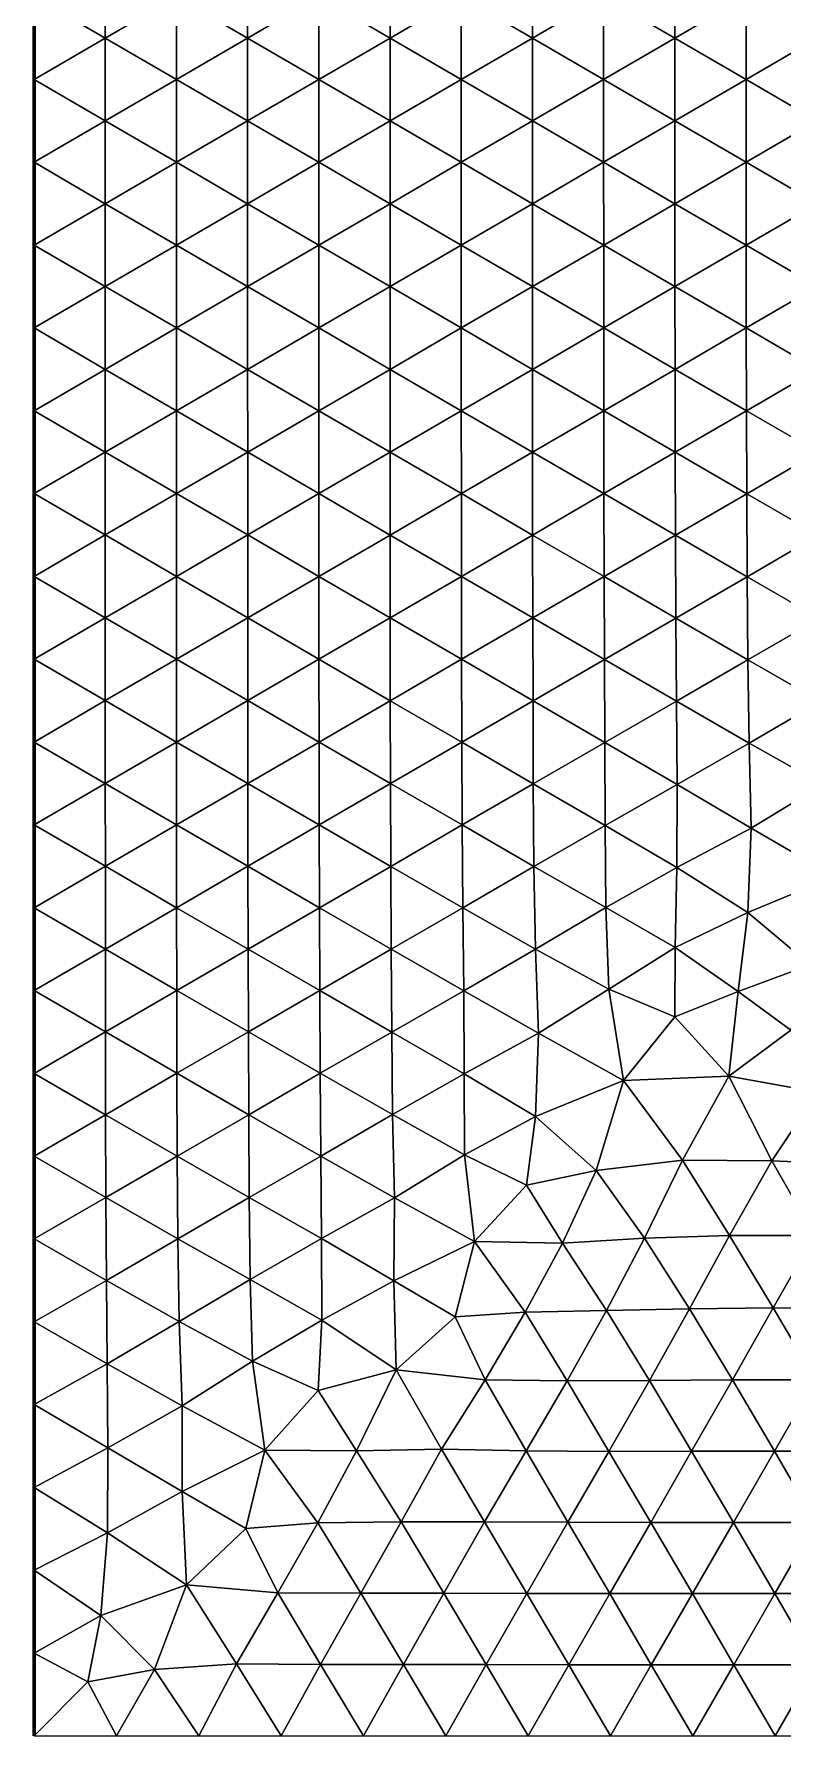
# Model space of a CAD drawing. Extents: x 1.2 to 53.9, y -43.5 to 3.2.
# Drawn here: x 2 to 3.822, y -43.174 to -39.032 of the extents above; entities that cross this region are included whole.
import ezdxf

# ---------------------------------------------------------------- set-up
doc = ezdxf.new("R2010")
doc.units = 0
doc.header["$MEASUREMENT"] = 0
doc.layers.add('layer', color=7, linetype='Continuous')

msp = doc.modelspace()

# ---------------------------------------------------------------- linework, layer by layer
at = {"color": 1, "lineweight": 60}
msp.add_line((2, -43.1743), (2, -23.1743), dxfattribs=at)
at = {"layer": 'layer', "color": 47, "lineweight": 9}
for points in [[(2.1732, -38.8396), (2, -38.9404), (2.1732, -39.0412)], [(2.1732, -38.8396), (2.1732, -39.0412), (2.3464, -38.9404)], [(2.5196, -38.8396), (2.3464, -38.9404), (2.5196, -39.0412)], [(2.5196, -38.8396), (2.5196, -39.0412), (2.6928, -38.9404)], [(2.866, -38.8396), (2.6928, -38.9404), (2.866, -39.0412)], [(2.866, -38.8396), (2.866, -39.0412), (3.0392, -38.9404)], [(3.2124, -38.8396), (3.0392, -38.9404), (3.2125, -39.0412)], [(3.2124, -38.8396), (3.2125, -39.0412), (3.3857, -38.9404)], [(3.5589, -38.8396), (3.3857, -38.9404), (3.5589, -39.0412)], [(3.5589, -38.8396), (3.5589, -39.0412), (3.7321, -38.9404)], [(3.9053, -38.8396), (3.7321, -38.9404), (3.9054, -39.0413)], [(2, -38.9404), (2, -39.142), (2.1732, -39.0412)], [(2.3464, -38.9404), (2.1732, -39.0412), (2.3464, -39.142)], [(2.3464, -38.9404), (2.3464, -39.142), (2.5196, -39.0412)], [(2.6928, -38.9404), (2.5196, -39.0412), (2.6928, -39.142)], [(2.6928, -38.9404), (2.6928, -39.142), (2.866, -39.0412)], [(3.0392, -38.9404), (2.866, -39.0412), (3.0392, -39.142)], [(3.0392, -38.9404), (3.0392, -39.142), (3.2125, -39.0412)], [(3.3857, -38.9404), (3.2125, -39.0412), (3.3857, -39.142)], [(3.3857, -38.9404), (3.3857, -39.142), (3.5589, -39.0412)], [(3.7321, -38.9404), (3.5589, -39.0412), (3.7321, -39.1421)], [(3.7321, -38.9404), (3.7321, -39.1421), (3.9054, -39.0413)], [(2.1732, -39.0412), (2, -39.142), (2.1732, -39.2428)], [(2.1732, -39.0412), (2.1732, -39.2428), (2.3464, -39.142)], [(2.5196, -39.0412), (2.3464, -39.142), (2.5196, -39.2428)], [(2.5196, -39.0412), (2.5196, -39.2428), (2.6928, -39.142)], [(2.866, -39.0412), (2.6928, -39.142), (2.866, -39.2429)], [(2.866, -39.0412), (2.866, -39.2429), (3.0392, -39.142)], [(3.2125, -39.0412), (3.0392, -39.142), (3.2125, -39.2429)], [(3.2125, -39.0412), (3.2125, -39.2429), (3.3857, -39.142)], [(3.5589, -39.0412), (3.3857, -39.142), (3.5589, -39.2429)], [(3.5589, -39.0412), (3.5589, -39.2429), (3.7321, -39.1421)], [(3.9054, -39.0413), (3.7321, -39.1421), (3.9055, -39.2429)], [(2, -39.142), (2, -39.3437), (2.1732, -39.2428)], [(2.3464, -39.142), (2.1732, -39.2428), (2.3464, -39.3437)], [(2.3464, -39.142), (2.3464, -39.3437), (2.5196, -39.2428)], [(2.6928, -39.142), (2.5196, -39.2428), (2.6928, -39.3437)], [(2.6928, -39.142), (2.6928, -39.3437), (2.866, -39.2429)], [(3.0392, -39.142), (2.866, -39.2429), (3.0392, -39.3437)], [(3.0392, -39.142), (3.0392, -39.3437), (3.2125, -39.2429)], [(3.3857, -39.142), (3.2125, -39.2429), (3.3857, -39.3437)], [(3.3857, -39.142), (3.3857, -39.3437), (3.5589, -39.2429)], [(3.7321, -39.1421), (3.5589, -39.2429), (3.7322, -39.3437)], [(3.7321, -39.1421), (3.7322, -39.3437), (3.9055, -39.2429)], [(2.1732, -39.2428), (2, -39.3437), (2.1732, -39.4445)], [(2.1732, -39.2428), (2.1732, -39.4445), (2.3464, -39.3437)], [(2.5196, -39.2428), (2.3464, -39.3437), (2.5196, -39.4445)], [(2.5196, -39.2428), (2.5196, -39.4445), (2.6928, -39.3437)], [(2.866, -39.2429), (2.6928, -39.3437), (2.866, -39.4445)], [(2.866, -39.2429), (2.866, -39.4445), (3.0392, -39.3437)], [(3.2125, -39.2429), (3.0392, -39.3437), (3.2125, -39.4445)], [(3.2125, -39.2429), (3.2125, -39.4445), (3.3857, -39.3437)], [(3.5589, -39.2429), (3.3857, -39.3437), (3.559, -39.4445)], [(3.5589, -39.2429), (3.559, -39.4445), (3.7322, -39.3437)], [(3.9055, -39.2429), (3.7322, -39.3437), (3.9056, -39.4445)], [(2, -39.3437), (2, -39.5453), (2.1732, -39.4445)], [(2.3464, -39.3437), (2.1732, -39.4445), (2.3464, -39.5453)], [(2.3464, -39.3437), (2.3464, -39.5453), (2.5196, -39.4445)], [(2.6928, -39.3437), (2.5196, -39.4445), (2.6928, -39.5453)], [(2.6928, -39.3437), (2.6928, -39.5453), (2.866, -39.4445)], [(3.0392, -39.3437), (2.866, -39.4445), (3.0393, -39.5453)], [(3.0392, -39.3437), (3.0393, -39.5453), (3.2125, -39.4445)], [(3.3857, -39.3437), (3.2125, -39.4445), (3.3858, -39.5453)], [(3.3857, -39.3437), (3.3858, -39.5453), (3.559, -39.4445)], [(3.7322, -39.3437), (3.559, -39.4445), (3.7323, -39.5453)], [(3.7322, -39.3437), (3.7323, -39.5453), (3.9056, -39.4445)], [(2.1732, -39.4445), (2, -39.5453), (2.1732, -39.6461)], [(2.1732, -39.4445), (2.1732, -39.6461), (2.3464, -39.5453)], [(2.5196, -39.4445), (2.3464, -39.5453), (2.5196, -39.6461)], [(2.5196, -39.4445), (2.5196, -39.6461), (2.6928, -39.5453)], [(2.866, -39.4445), (2.6928, -39.5453), (2.8661, -39.6461)], [(2.866, -39.4445), (2.8661, -39.6461), (3.0393, -39.5453)], [(3.2125, -39.4445), (3.0393, -39.5453), (3.2125, -39.6461)], [(3.2125, -39.4445), (3.2125, -39.6461), (3.3858, -39.5453)], [(3.559, -39.4445), (3.3858, -39.5453), (3.5591, -39.6461)], [(3.559, -39.4445), (3.5591, -39.6461), (3.7323, -39.5453)], [(3.9056, -39.4445), (3.7323, -39.5453), (3.9059, -39.6461)], [(2, -39.5453), (2, -39.7469), (2.1732, -39.6461)], [(2.3464, -39.5453), (2.1732, -39.6461), (2.3464, -39.7469)], [(2.3464, -39.5453), (2.3464, -39.7469), (2.5196, -39.6461)], [(2.6928, -39.5453), (2.5196, -39.6461), (2.6928, -39.7469)], [(2.6928, -39.5453), (2.6928, -39.7469), (2.8661, -39.6461)], [(3.0393, -39.5453), (2.8661, -39.6461), (3.0393, -39.7469)], [(3.0393, -39.5453), (3.0393, -39.7469), (3.2125, -39.6461)], [(3.3858, -39.5453), (3.2125, -39.6461), (3.3859, -39.7469)], [(3.3858, -39.5453), (3.3859, -39.7469), (3.5591, -39.6461)], [(3.7323, -39.5453), (3.5591, -39.6461), (3.7326, -39.7469)], [(3.7323, -39.5453), (3.7326, -39.7469), (3.9059, -39.6461)], [(2.1732, -39.6461), (2, -39.7469), (2.1732, -39.8477)], [(2.1732, -39.6461), (2.1732, -39.8477), (2.3464, -39.7469)], [(2.5196, -39.6461), (2.3464, -39.7469), (2.5196, -39.8477)], [(2.5196, -39.6461), (2.5196, -39.8477), (2.6928, -39.7469)], [(2.8661, -39.6461), (2.6928, -39.7469), (2.8661, -39.8477)], [(2.8661, -39.6461), (2.8661, -39.8477), (3.0393, -39.7469)], [(3.2125, -39.6461), (3.0393, -39.7469), (3.2126, -39.8477)], [(3.2125, -39.6461), (3.2126, -39.8477), (3.3859, -39.7469)], [(3.5591, -39.6461), (3.3859, -39.7469), (3.5593, -39.8478)], [(3.5591, -39.6461), (3.5593, -39.8478), (3.7326, -39.7469)], [(3.9059, -39.6461), (3.7326, -39.7469), (3.9063, -39.8478)], [(2, -39.7469), (2, -39.9485), (2.1732, -39.8477)], [(2.3464, -39.7469), (2.1732, -39.8477), (2.3464, -39.9485)], [(2.3464, -39.7469), (2.3464, -39.9485), (2.5196, -39.8477)], [(2.6928, -39.7469), (2.5196, -39.8477), (2.6929, -39.9485)], [(2.6928, -39.7469), (2.6929, -39.9485), (2.8661, -39.8477)], [(3.0393, -39.7469), (2.8661, -39.8477), (3.0394, -39.9485)], [(3.0393, -39.7469), (3.0394, -39.9485), (3.2126, -39.8477)], [(3.3859, -39.7469), (3.2126, -39.8477), (3.386, -39.9486)], [(3.3859, -39.7469), (3.386, -39.9486), (3.5593, -39.8478)], [(3.7326, -39.7469), (3.5593, -39.8478), (3.733, -39.9486)], [(3.7326, -39.7469), (3.733, -39.9486), (3.9063, -39.8478)], [(2.1732, -39.8477), (2, -39.9485), (2.1732, -40.0493)], [(2.1732, -39.8477), (2.1732, -40.0493), (2.3464, -39.9485)], [(2.5196, -39.8477), (2.3464, -39.9485), (2.5197, -40.0493)], [(2.5196, -39.8477), (2.5197, -40.0493), (2.6929, -39.9485)], [(2.8661, -39.8477), (2.6929, -39.9485), (2.8661, -40.0493)], [(2.8661, -39.8477), (2.8661, -40.0493), (3.0394, -39.9485)], [(3.2126, -39.8477), (3.0394, -39.9485), (3.2128, -40.0494)], [(3.2126, -39.8477), (3.2128, -40.0494), (3.386, -39.9486)], [(3.5593, -39.8478), (3.386, -39.9486), (3.5597, -40.0495)], [(3.5593, -39.8478), (3.5597, -40.0495), (3.733, -39.9486)], [(3.9063, -39.8478), (3.733, -39.9486), (3.9072, -40.0496)], [(2, -39.9485), (2, -40.1501), (2.1732, -40.0493)], [(2.3464, -39.9485), (2.1732, -40.0493), (2.3464, -40.1501)], [(2.3464, -39.9485), (2.3464, -40.1501), (2.5197, -40.0493)], [(2.6929, -39.9485), (2.5197, -40.0493), (2.6929, -40.1501)], [(2.6929, -39.9485), (2.6929, -40.1501), (2.8661, -40.0493)], [(3.0394, -39.9485), (2.8661, -40.0493), (3.0395, -40.1502)], [(3.0394, -39.9485), (3.0395, -40.1502), (3.2128, -40.0494)], [(3.386, -39.9486), (3.2128, -40.0494), (3.3863, -40.1503)], [(3.386, -39.9486), (3.3863, -40.1503), (3.5597, -40.0495)], [(3.733, -39.9486), (3.5597, -40.0495), (3.7338, -40.1505)], [(3.733, -39.9486), (3.7338, -40.1505), (3.9072, -40.0496)], [(2.1732, -40.0493), (2, -40.1501), (2.1732, -40.2509)], [(2.1732, -40.0493), (2.1732, -40.2509), (2.3464, -40.1501)], [(2.5197, -40.0493), (2.3464, -40.1501), (2.5197, -40.2509)], [(2.5197, -40.0493), (2.5197, -40.2509), (2.6929, -40.1501)], [(2.8661, -40.0493), (2.6929, -40.1501), (2.8662, -40.251)], [(2.8661, -40.0493), (2.8662, -40.251), (3.0395, -40.1502)], [(3.2128, -40.0494), (3.0395, -40.1502), (3.213, -40.2511)], [(3.2128, -40.0494), (3.213, -40.2511), (3.3863, -40.1503)], [(3.5597, -40.0495), (3.3863, -40.1503), (3.5603, -40.2513)], [(3.5597, -40.0495), (3.5603, -40.2513), (3.7338, -40.1505)], [(3.9072, -40.0496), (3.7338, -40.1505), (3.9087, -40.2516)], [(2, -40.1501), (2, -40.3517), (2.1732, -40.2509)], [(2.3464, -40.1501), (2.1732, -40.2509), (2.3465, -40.3517)], [(2.3464, -40.1501), (2.3465, -40.3517), (2.5197, -40.2509)], [(2.6929, -40.1501), (2.5197, -40.2509), (2.693, -40.3518)], [(2.6929, -40.1501), (2.693, -40.3518), (2.8662, -40.251)], [(3.0395, -40.1502), (2.8662, -40.251), (3.0397, -40.3518)], [(3.0395, -40.1502), (3.0397, -40.3518), (3.213, -40.2511)], [(3.3863, -40.1503), (3.213, -40.2511), (3.3868, -40.3521)], [(3.3863, -40.1503), (3.3868, -40.3521), (3.5603, -40.2513)], [(3.7338, -40.1505), (3.5603, -40.2513), (3.735, -40.3525)], [(3.7338, -40.1505), (3.735, -40.3525), (3.9087, -40.2516)], [(2.1732, -40.2509), (2, -40.3517), (2.1732, -40.4525)], [(2.1732, -40.2509), (2.1732, -40.4525), (2.3465, -40.3517)], [(2.5197, -40.2509), (2.3465, -40.3517), (2.5198, -40.4525)], [(2.5197, -40.2509), (2.5198, -40.4525), (2.693, -40.3518)], [(2.8662, -40.251), (2.693, -40.3518), (2.8664, -40.4526)], [(2.8662, -40.251), (2.8664, -40.4526), (3.0397, -40.3518)], [(3.213, -40.2511), (3.0397, -40.3518), (3.2134, -40.4528)], [(3.213, -40.2511), (3.2134, -40.4528), (3.3868, -40.3521)], [(3.5603, -40.2513), (3.3868, -40.3521), (3.5612, -40.4533)], [(3.5603, -40.2513), (3.5612, -40.4533), (3.735, -40.3525)], [(3.9087, -40.2516), (3.735, -40.3525), (3.9108, -40.454)], [(2, -40.3517), (2, -40.5533), (2.1732, -40.4525)], [(2.3465, -40.3517), (2.1732, -40.4525), (2.3465, -40.5533)], [(2.3465, -40.3517), (2.3465, -40.5533), (2.5198, -40.4525)], [(2.693, -40.3518), (2.5198, -40.4525), (2.6931, -40.5534)], [(2.693, -40.3518), (2.6931, -40.5534), (2.8664, -40.4526)], [(3.0397, -40.3518), (2.8664, -40.4526), (3.04, -40.5535)], [(3.0397, -40.3518), (3.04, -40.5535), (3.2134, -40.4528)], [(3.3868, -40.3521), (3.2134, -40.4528), (3.3875, -40.554)], [(3.3868, -40.3521), (3.3875, -40.554), (3.5612, -40.4533)], [(3.735, -40.3525), (3.5612, -40.4533), (3.7368, -40.5548)], [(3.735, -40.3525), (3.7368, -40.5548), (3.9108, -40.454)], [(2.1732, -40.4525), (2, -40.5533), (2.1733, -40.6541)], [(2.1732, -40.4525), (2.1733, -40.6541), (2.3465, -40.5533)], [(2.5198, -40.4525), (2.3465, -40.5533), (2.5198, -40.6542)], [(2.5198, -40.4525), (2.5198, -40.6542), (2.6931, -40.5534)], [(2.8664, -40.4526), (2.6931, -40.5534), (2.8666, -40.6543)], [(2.8664, -40.4526), (2.8666, -40.6543), (3.04, -40.5535)], [(3.2134, -40.4528), (3.04, -40.5535), (3.2139, -40.6546)], [(3.2134, -40.4528), (3.2139, -40.6546), (3.3875, -40.554)], [(3.5612, -40.4533), (3.3875, -40.554), (3.5627, -40.6556)], [(3.5612, -40.4533), (3.5627, -40.6556), (3.7368, -40.5548)], [(3.9108, -40.454), (3.7368, -40.5548), (3.9136, -40.6564)], [(2, -40.5533), (2, -40.7549), (2.1733, -40.6541)], [(2.3465, -40.5533), (2.1733, -40.6541), (2.3466, -40.755)], [(2.3465, -40.5533), (2.3466, -40.755), (2.5198, -40.6542)], [(2.6931, -40.5534), (2.5198, -40.6542), (2.6933, -40.755)], [(2.6931, -40.5534), (2.6933, -40.755), (2.8666, -40.6543)], [(3.04, -40.5535), (2.8666, -40.6543), (3.0404, -40.7552)], [(3.04, -40.5535), (3.0404, -40.7552), (3.2139, -40.6546)], [(3.3875, -40.554), (3.2139, -40.6546), (3.3885, -40.756)], [(3.3875, -40.554), (3.3885, -40.756), (3.5627, -40.6556)], [(3.7368, -40.5548), (3.5627, -40.6556), (3.7398, -40.7579)], [(3.7368, -40.5548), (3.7398, -40.7579), (3.9136, -40.6564)], [(2.1733, -40.6541), (2, -40.7549), (2.1733, -40.8558)], [(2.1733, -40.6541), (2.1733, -40.8558), (2.3466, -40.755)], [(2.5198, -40.6542), (2.3466, -40.755), (2.52, -40.8558)], [(2.5198, -40.6542), (2.52, -40.8558), (2.6933, -40.755)], [(2.8666, -40.6543), (2.6933, -40.755), (2.8671, -40.8559)], [(2.8666, -40.6543), (2.8671, -40.8559), (3.0404, -40.7552)], [(3.2139, -40.6546), (3.0404, -40.7552), (3.2146, -40.8563)], [(3.2139, -40.6546), (3.2146, -40.8563), (3.3885, -40.756)], [(3.5627, -40.6556), (3.3885, -40.756), (3.5644, -40.8585)], [(3.5627, -40.6556), (3.5644, -40.8585), (3.7398, -40.7579)], [(3.9136, -40.6564), (3.7398, -40.7579), (3.9191, -40.8585)], [(2, -40.7549), (2, -40.9566), (2.1733, -40.8558)], [(2.3466, -40.755), (2.1733, -40.8558), (2.3467, -40.9566)], [(2.3466, -40.755), (2.3467, -40.9566), (2.52, -40.8558)], [(2.6933, -40.755), (2.52, -40.8558), (2.6937, -40.9566)], [(2.6933, -40.755), (2.6937, -40.9566), (2.8671, -40.8559)], [(3.0404, -40.7552), (2.8671, -40.8559), (3.0413, -40.9568)], [(3.0404, -40.7552), (3.0413, -40.9568), (3.2146, -40.8563)], [(3.3885, -40.756), (3.2146, -40.8563), (3.3893, -40.9577)], [(3.3885, -40.756), (3.3893, -40.9577), (3.5644, -40.8585)], [(3.7398, -40.7579), (3.5644, -40.8585), (3.7448, -40.9644)], [(3.7398, -40.7579), (3.7448, -40.9644), (3.9191, -40.8585)], [(2.1733, -40.8558), (2, -40.9566), (2.1734, -41.0574)], [(2.1733, -40.8558), (2.1734, -41.0574), (2.3467, -40.9566)], [(2.52, -40.8558), (2.3467, -40.9566), (2.5203, -41.0574)], [(2.52, -40.8558), (2.5203, -41.0574), (2.6937, -40.9566)], [(2.8671, -40.8559), (2.6937, -40.9566), (2.8679, -41.0575)], [(2.8671, -40.8559), (2.8679, -41.0575), (3.0413, -40.9568)], [(3.2146, -40.8563), (3.0413, -40.9568), (3.2161, -41.0576)], [(3.2146, -40.8563), (3.2161, -41.0576), (3.3893, -40.9577)], [(3.5644, -40.8585), (3.3893, -40.9577), (3.5638, -41.0604)], [(3.5644, -40.8585), (3.5638, -41.0604), (3.7448, -40.9644)], [(3.9191, -40.8585), (3.7448, -40.9644), (3.9476, -41.0825)], [(2, -40.9566), (2, -41.1582), (2.1734, -41.0574)], [(2.3467, -40.9566), (2.1734, -41.0574), (2.3469, -41.1582)], [(2.3467, -40.9566), (2.3469, -41.1582), (2.5203, -41.0574)], [(2.6937, -40.9566), (2.5203, -41.0574), (2.6943, -41.1583)], [(2.6937, -40.9566), (2.6943, -41.1583), (2.8679, -41.0575)], [(3.0413, -40.9568), (2.8679, -41.0575), (3.0429, -41.1584)], [(3.0413, -40.9568), (3.0429, -41.1584), (3.2161, -41.0576)], [(3.3893, -40.9577), (3.2161, -41.0576), (3.3908, -41.1576)], [(3.3893, -40.9577), (3.3908, -41.1576), (3.5638, -41.0604)], [(3.7448, -40.9644), (3.5638, -41.0604), (3.7361, -41.1701)], [(3.7448, -40.9644), (3.7361, -41.1701), (3.9476, -41.0825)], [(2.1734, -41.0574), (2, -41.1582), (2.1735, -41.259)], [(2.1734, -41.0574), (2.1735, -41.259), (2.3469, -41.1582)], [(2.5203, -41.0574), (2.3469, -41.1582), (2.5207, -41.259)], [(2.5203, -41.0574), (2.5207, -41.259), (2.6943, -41.1583)], [(2.8679, -41.0575), (2.6943, -41.1583), (2.8691, -41.2592)], [(2.8679, -41.0575), (2.8691, -41.2592), (3.0429, -41.1584)], [(3.2161, -41.0576), (3.0429, -41.1584), (3.2196, -41.259)], [(3.2161, -41.0576), (3.2196, -41.259), (3.3908, -41.1576)], [(3.5638, -41.0604), (3.3908, -41.1576), (3.5599, -41.255)], [(3.5638, -41.0604), (3.5599, -41.255), (3.7361, -41.1701)], [(3.9476, -41.0825), (3.7361, -41.1701), (3.8885, -41.2975)], [(2, -41.1582), (2, -41.3598), (2.1735, -41.259)], [(2.3469, -41.1582), (2.1735, -41.259), (2.3472, -41.3598)], [(2.3469, -41.1582), (2.3472, -41.3598), (2.5207, -41.259)], [(2.6943, -41.1583), (2.5207, -41.259), (2.6951, -41.3599)], [(2.6943, -41.1583), (2.6951, -41.3599), (2.8691, -41.2592)], [(3.0429, -41.1584), (2.8691, -41.2592), (3.0455, -41.3606)], [(3.0429, -41.1584), (3.0455, -41.3606), (3.2196, -41.259)], [(3.3908, -41.1576), (3.2196, -41.259), (3.3981, -41.3564)], [(3.3908, -41.1576), (3.3981, -41.3564), (3.5599, -41.255)], [(3.7361, -41.1701), (3.5599, -41.255), (3.7129, -41.3618)], [(3.7361, -41.1701), (3.7129, -41.3618), (3.8885, -41.2975)], [(2.1735, -41.259), (2, -41.3598), (2.1737, -41.4606)], [(2.1735, -41.259), (2.1737, -41.4606), (2.3472, -41.3598)], [(2.5207, -41.259), (2.3472, -41.3598), (2.5213, -41.4605)], [(2.5207, -41.259), (2.5213, -41.4605), (2.6951, -41.3599)], [(2.8691, -41.2592), (2.6951, -41.3599), (2.8704, -41.4608)], [(2.8691, -41.2592), (2.8704, -41.4608), (3.0455, -41.3606)], [(3.2196, -41.259), (3.0455, -41.3606), (3.2269, -41.4638)], [(3.2196, -41.259), (3.2269, -41.4638), (3.3981, -41.3564)], [(3.5599, -41.255), (3.3981, -41.3564), (3.5591, -41.4241)], [(3.5599, -41.255), (3.5591, -41.4241), (3.7129, -41.3618)], [(3.7129, -41.3618), (3.8412, -41.4562), (3.8885, -41.2975)], [(2, -41.3598), (2, -41.5614), (2.1737, -41.4606)], [(2.3472, -41.3598), (2.1737, -41.4606), (2.3477, -41.5613)], [(2.3472, -41.3598), (2.3477, -41.5613), (2.5213, -41.4605)], [(2.6951, -41.3599), (2.5213, -41.4605), (2.6962, -41.5613)], [(2.6951, -41.3599), (2.6962, -41.5613), (2.8704, -41.4608)], [(3.0455, -41.3606), (2.8704, -41.4608), (3.0465, -41.5622)], [(3.0455, -41.3606), (3.0465, -41.5622), (3.2269, -41.4638)], [(3.3981, -41.3564), (3.2269, -41.4638), (3.4341, -41.5786)], [(3.3981, -41.3564), (3.4341, -41.5786), (3.5591, -41.4241)], [(3.5591, -41.4241), (3.6899, -41.5681), (3.7129, -41.3618)], [(3.7129, -41.3618), (3.6899, -41.5681), (3.8412, -41.4562)], [(3.5591, -41.4241), (3.4341, -41.5786), (3.6899, -41.5681)], [(2.1737, -41.4606), (2, -41.5614), (2.1741, -41.6621)], [(2.1737, -41.4606), (2.1741, -41.6621), (2.3477, -41.5613)], [(2.5213, -41.4605), (2.3477, -41.5613), (2.5223, -41.662)], [(2.5213, -41.4605), (2.5223, -41.662), (2.6962, -41.5613)], [(2.8704, -41.4608), (2.6962, -41.5613), (2.8721, -41.6619)], [(2.8704, -41.4608), (2.8721, -41.6619), (3.0465, -41.5622)], [(3.2269, -41.4638), (3.0465, -41.5622), (3.2198, -41.6661)], [(3.2269, -41.4638), (3.2198, -41.6661), (3.4341, -41.5786)], [(3.6899, -41.5681), (3.9061, -41.6072), (3.8412, -41.4562)], [(2, -41.5614), (2, -41.763), (2.1741, -41.6621)], [(2.3477, -41.5613), (2.1741, -41.6621), (2.3485, -41.7627)], [(2.3477, -41.5613), (2.3485, -41.7627), (2.5223, -41.662)], [(2.6962, -41.5613), (2.5223, -41.662), (2.698, -41.7628)], [(2.6962, -41.5613), (2.698, -41.7628), (2.8721, -41.6619)], [(3.0465, -41.5622), (2.8721, -41.6619), (3.0471, -41.7598)], [(3.0465, -41.5622), (3.0471, -41.7598), (3.2198, -41.6661)], [(3.4341, -41.5786), (3.2198, -41.6661), (3.3673, -41.7982)], [(3.4341, -41.5786), (3.3673, -41.7982), (3.5778, -41.7731)], [(3.4341, -41.5786), (3.5778, -41.7731), (3.6899, -41.5681)], [(3.5778, -41.7731), (3.7948, -41.7742), (3.6899, -41.5681)], [(3.6899, -41.5681), (3.7948, -41.7742), (3.9061, -41.6072)], [(3.7948, -41.7742), (4.0015, -41.783), (3.9061, -41.6072)], [(2.1741, -41.6621), (2, -41.763), (2.1747, -41.8637)], [(2.1741, -41.6621), (2.1747, -41.8637), (2.3485, -41.7627)], [(2.5223, -41.662), (2.3485, -41.7627), (2.5237, -41.8632)], [(2.5223, -41.662), (2.5237, -41.8632), (2.698, -41.7628)], [(2.8721, -41.6619), (2.698, -41.7628), (2.8768, -41.8642)], [(2.8721, -41.6619), (2.8768, -41.8642), (3.0471, -41.7598)], [(3.2198, -41.6661), (3.0471, -41.7598), (3.1983, -41.8338)], [(3.2198, -41.6661), (3.1983, -41.8338), (3.3673, -41.7982)], [(2, -41.763), (2, -41.9646), (2.1747, -41.8637)], [(2.3485, -41.7627), (2.1747, -41.8637), (2.3501, -41.964)], [(2.3485, -41.7627), (2.3501, -41.964), (2.5237, -41.8632)], [(2.698, -41.7628), (2.5237, -41.8632), (2.6995, -41.9637)], [(2.698, -41.7628), (2.6995, -41.9637), (2.8768, -41.8642)], [(3.0471, -41.7598), (2.8768, -41.8642), (3.0716, -41.9707)], [(3.0471, -41.7598), (3.0716, -41.9707), (3.1983, -41.8338)], [(3.1983, -41.8338), (3.2855, -41.9744), (3.3673, -41.7982)], [(3.2855, -41.9744), (3.4854, -41.9624), (3.3673, -41.7982)], [(3.3673, -41.7982), (3.4854, -41.9624), (3.5778, -41.7731)], [(3.4854, -41.9624), (3.692, -41.9557), (3.5778, -41.7731)], [(3.5778, -41.7731), (3.692, -41.9557), (3.7948, -41.7742)], [(3.692, -41.9557), (3.8986, -41.9565), (3.7948, -41.7742)], [(3.7948, -41.7742), (3.8986, -41.9565), (4.0015, -41.783)], [(3.1983, -41.8338), (3.0716, -41.9707), (3.2855, -41.9744)], [(2.1747, -41.8637), (2, -41.9646), (2.1759, -42.0654)], [(2.1747, -41.8637), (2.1759, -42.0654), (2.3501, -41.964)], [(2.5237, -41.8632), (2.3501, -41.964), (2.526, -42.0635)], [(2.5237, -41.8632), (2.526, -42.0635), (2.6995, -41.9637)], [(2.8768, -41.8642), (2.6995, -41.9637), (2.8752, -42.0663)], [(2.8768, -41.8642), (2.8752, -42.0663), (3.0716, -41.9707)], [(2, -41.9646), (2, -42.1662), (2.1759, -42.0654)], [(2.3501, -41.964), (2.1759, -42.0654), (2.3533, -42.1657)], [(2.3501, -41.964), (2.3533, -42.1657), (2.526, -42.0635)], [(2.6995, -41.9637), (2.526, -42.0635), (2.7003, -42.162)], [(2.6995, -41.9637), (2.7003, -42.162), (2.8752, -42.0663)], [(3.2855, -41.9744), (3.3928, -42.1387), (3.4854, -41.9624)], [(3.3928, -42.1387), (3.5946, -42.1343), (3.4854, -41.9624)], [(3.4854, -41.9624), (3.5946, -42.1343), (3.692, -41.9557)], [(3.5946, -42.1343), (3.7981, -42.1325), (3.692, -41.9557)], [(3.692, -41.9557), (3.7981, -42.1325), (3.8986, -41.9565)], [(3.7981, -42.1325), (4.001, -42.1329), (3.8986, -41.9565)], [(3.0716, -41.9707), (2.8752, -42.0663), (3.0242, -42.154)], [(3.0716, -41.9707), (3.0242, -42.154), (3.195, -42.1425)], [(3.0716, -41.9707), (3.195, -42.1425), (3.2855, -41.9744)], [(3.195, -42.1425), (3.3928, -42.1387), (3.2855, -41.9744)], [(2.1759, -42.0654), (2, -42.1662), (2.1781, -42.2681)], [(2.1759, -42.0654), (2.1781, -42.2681), (2.3533, -42.1657)], [(2.526, -42.0635), (2.3533, -42.1657), (2.5317, -42.2623)], [(2.526, -42.0635), (2.5317, -42.2623), (2.7003, -42.162)], [(2.8752, -42.0663), (2.7003, -42.162), (2.8806, -42.2828)], [(2.8752, -42.0663), (2.8806, -42.2828), (3.0242, -42.154)], [(2, -42.1662), (2, -42.3678), (2.1781, -42.2681)], [(2.3533, -42.1657), (2.1781, -42.2681), (2.3605, -42.371)], [(2.3533, -42.1657), (2.3605, -42.371), (2.5317, -42.2623)], [(2.7003, -42.162), (2.5317, -42.2623), (2.6915, -42.3332)], [(2.7003, -42.162), (2.6915, -42.3332), (2.8806, -42.2828)], [(2.8806, -42.2828), (3.0976, -42.3077), (3.0242, -42.154)], [(3.0242, -42.154), (3.0976, -42.3077), (3.195, -42.1425)], [(3.0976, -42.3077), (3.2966, -42.31), (3.195, -42.1425)], [(3.195, -42.1425), (3.2966, -42.31), (3.3928, -42.1387)], [(3.2966, -42.31), (3.4973, -42.3089), (3.3928, -42.1387)], [(3.3928, -42.1387), (3.4973, -42.3089), (3.5946, -42.1343)], [(3.4973, -42.3089), (3.699, -42.3076), (3.5946, -42.1343)], [(3.5946, -42.1343), (3.699, -42.3076), (3.7981, -42.1325)], [(3.699, -42.3076), (3.9009, -42.3071), (3.7981, -42.1325)], [(3.7981, -42.1325), (3.9009, -42.3071), (4.001, -42.1329)], [(2.1781, -42.2681), (2, -42.3678), (2.1795, -42.4726)], [(2.1781, -42.2681), (2.1795, -42.4726), (2.3605, -42.371)], [(2.5317, -42.2623), (2.3605, -42.371), (2.5618, -42.4786)], [(2.5317, -42.2623), (2.5618, -42.4786), (2.6915, -42.3332)], [(2.6915, -42.3332), (2.7848, -42.48), (2.8806, -42.2828)], [(2.7848, -42.48), (2.9916, -42.4762), (2.8806, -42.2828)], [(2.8806, -42.2828), (2.9916, -42.4762), (3.0976, -42.3077)], [(2.6915, -42.3332), (2.5618, -42.4786), (2.7848, -42.48)], [(2.9916, -42.4762), (3.1968, -42.4804), (3.0976, -42.3077)], [(3.0976, -42.3077), (3.1968, -42.4804), (3.2966, -42.31)], [(3.1968, -42.4804), (3.3986, -42.4815), (3.2966, -42.31)], [(3.2966, -42.31), (3.3986, -42.4815), (3.4973, -42.3089)], [(3.3986, -42.4815), (3.5998, -42.4813), (3.4973, -42.3089)], [(3.4973, -42.3089), (3.5998, -42.4813), (3.699, -42.3076)], [(3.5998, -42.4813), (3.8011, -42.481), (3.699, -42.3076)], [(3.699, -42.3076), (3.8011, -42.481), (3.9009, -42.3071)], [(3.8011, -42.481), (4.0021, -42.481), (3.9009, -42.3071)], [(2, -42.3678), (2, -42.5695), (2.1795, -42.4726)], [(2.3605, -42.371), (2.1795, -42.4726), (2.3607, -42.5794)], [(2.3605, -42.371), (2.3607, -42.5794), (2.5618, -42.4786)], [(2.1795, -42.4726), (2, -42.5695), (2.1787, -42.6799)], [(2.1795, -42.4726), (2.1787, -42.6799), (2.3607, -42.5794)], [(2.5618, -42.4786), (2.3607, -42.5794), (2.5152, -42.6691)], [(2.5618, -42.4786), (2.5152, -42.6691), (2.6905, -42.6556)], [(2.5618, -42.4786), (2.6905, -42.6556), (2.7848, -42.48)], [(2.6905, -42.6556), (2.8927, -42.6532), (2.7848, -42.48)], [(2.7848, -42.48), (2.8927, -42.6532), (2.9916, -42.4762)], [(2.8927, -42.6532), (3.0962, -42.6531), (2.9916, -42.4762)], [(2.9916, -42.4762), (3.0962, -42.6531), (3.1968, -42.4804)], [(3.0962, -42.6531), (3.2988, -42.6541), (3.1968, -42.4804)], [(3.1968, -42.4804), (3.2988, -42.6541), (3.3986, -42.4815)], [(3.2988, -42.6541), (3.5003, -42.6545), (3.3986, -42.4815)], [(3.3986, -42.4815), (3.5003, -42.6545), (3.5998, -42.4813)], [(3.5003, -42.6545), (3.7013, -42.6545), (3.5998, -42.4813)], [(3.5998, -42.4813), (3.7013, -42.6545), (3.8011, -42.481)], [(3.7013, -42.6545), (3.9021, -42.6544), (3.8011, -42.481)], [(3.8011, -42.481), (3.9021, -42.6544), (4.0021, -42.481)], [(2, -42.5695), (2, -42.7711), (2.1787, -42.6799)], [(2.3607, -42.5794), (2.1787, -42.6799), (2.3706, -42.8065)], [(2.3607, -42.5794), (2.3706, -42.8065), (2.5152, -42.6691)], [(2.3706, -42.8065), (2.5934, -42.8261), (2.5152, -42.6691)], [(2.5152, -42.6691), (2.5934, -42.8261), (2.6905, -42.6556)], [(2.5934, -42.8261), (2.7949, -42.827), (2.6905, -42.6556)], [(2.6905, -42.6556), (2.7949, -42.827), (2.8927, -42.6532)], [(2.7949, -42.827), (2.9971, -42.827), (2.8927, -42.6532)], [(2.8927, -42.6532), (2.9971, -42.827), (3.0962, -42.6531)], [(2.9971, -42.827), (3.1991, -42.8272), (3.0962, -42.6531)], [(3.0962, -42.6531), (3.1991, -42.8272), (3.2988, -42.6541)], [(3.1991, -42.8272), (3.4005, -42.8276), (3.2988, -42.6541)], [(3.2988, -42.6541), (3.4005, -42.8276), (3.5003, -42.6545)], [(3.4005, -42.8276), (3.6015, -42.8277), (3.5003, -42.6545)], [(3.5003, -42.6545), (3.6015, -42.8277), (3.7013, -42.6545)], [(3.6015, -42.8277), (3.8021, -42.8278), (3.7013, -42.6545)], [(3.7013, -42.6545), (3.8021, -42.8278), (3.9021, -42.6544)], [(3.8021, -42.8278), (4.0026, -42.8278), (3.9021, -42.6544)], [(2.1787, -42.6799), (2, -42.7711), (2.1621, -42.8809)], [(2.1787, -42.6799), (2.1621, -42.8809), (2.3706, -42.8065)], [(2, -42.7711), (2, -42.9727), (2.1621, -42.8809)], [(2.3706, -42.8065), (2.1621, -42.8809), (2.2928, -43.0129)], [(2.2928, -43.0129), (2.4925, -42.999), (2.3706, -42.8065)], [(2.3706, -42.8065), (2.4925, -42.999), (2.5934, -42.8261)], [(2.4925, -42.999), (2.6969, -43.0001), (2.5934, -42.8261)], [(2.5934, -42.8261), (2.6969, -43.0001), (2.7949, -42.827)], [(2.6969, -43.0001), (2.8986, -43.0005), (2.7949, -42.827)], [(2.7949, -42.827), (2.8986, -43.0005), (2.9971, -42.827)], [(2.8986, -43.0005), (3.0998, -43.0007), (2.9971, -42.827)], [(2.9971, -42.827), (3.0998, -43.0007), (3.1991, -42.8272)], [(3.0998, -43.0007), (3.3009, -43.0009), (3.1991, -42.8272)], [(3.1991, -42.8272), (3.3009, -43.0009), (3.4005, -42.8276)], [(3.3009, -43.0009), (3.5016, -43.001), (3.4005, -42.8276)], [(3.4005, -42.8276), (3.5016, -43.001), (3.6015, -42.8277)], [(3.5016, -43.001), (3.7021, -43.001), (3.6015, -42.8277)], [(3.6015, -42.8277), (3.7021, -43.001), (3.8021, -42.8278)], [(3.7021, -43.001), (3.9026, -43.001), (3.8021, -42.8278)], [(3.8021, -42.8278), (3.9026, -43.001), (4.0026, -42.8278)], [(2.1621, -42.8809), (2, -42.9727), (2.131, -43.0429)], [(2.1621, -42.8809), (2.131, -43.0429), (2.2928, -43.0129)], [(2, -42.9727), (2, -43.1743), (2.131, -43.0429)], [(2.2928, -43.0129), (2.4006, -43.1743), (2.4925, -42.999)], [(2.4006, -43.1743), (2.6008, -43.1743), (2.4925, -42.999)], [(2.4925, -42.999), (2.6008, -43.1743), (2.6969, -43.0001)], [(2.6008, -43.1743), (2.8011, -43.1743), (2.6969, -43.0001)], [(2.6969, -43.0001), (2.8011, -43.1743), (2.8986, -43.0005)], [(2.8011, -43.1743), (3.0014, -43.1743), (2.8986, -43.0005)], [(2.8986, -43.0005), (3.0014, -43.1743), (3.0998, -43.0007)], [(3.0014, -43.1743), (3.2017, -43.1743), (3.0998, -43.0007)], [(3.0998, -43.0007), (3.2017, -43.1743), (3.3009, -43.0009)], [(3.2017, -43.1743), (3.402, -43.1743), (3.3009, -43.0009)], [(3.3009, -43.0009), (3.402, -43.1743), (3.5016, -43.001)], [(3.402, -43.1743), (3.6023, -43.1743), (3.5016, -43.001)], [(3.5016, -43.001), (3.6023, -43.1743), (3.7021, -43.001)], [(3.6023, -43.1743), (3.8026, -43.1743), (3.7021, -43.001)], [(3.7021, -43.001), (3.8026, -43.1743), (3.9026, -43.001)], [(3.8026, -43.1743), (4.0028, -43.1743), (3.9026, -43.001)], [(2, -43.1743), (2.2003, -43.1743), (2.131, -43.0429)], [(2.131, -43.0429), (2.2003, -43.1743), (2.2928, -43.0129)], [(2.2003, -43.1743), (2.4006, -43.1743), (2.2928, -43.0129)]]:
    msp.add_3dface(points, dxfattribs=at)

doc.saveas('drawing.dxf')
